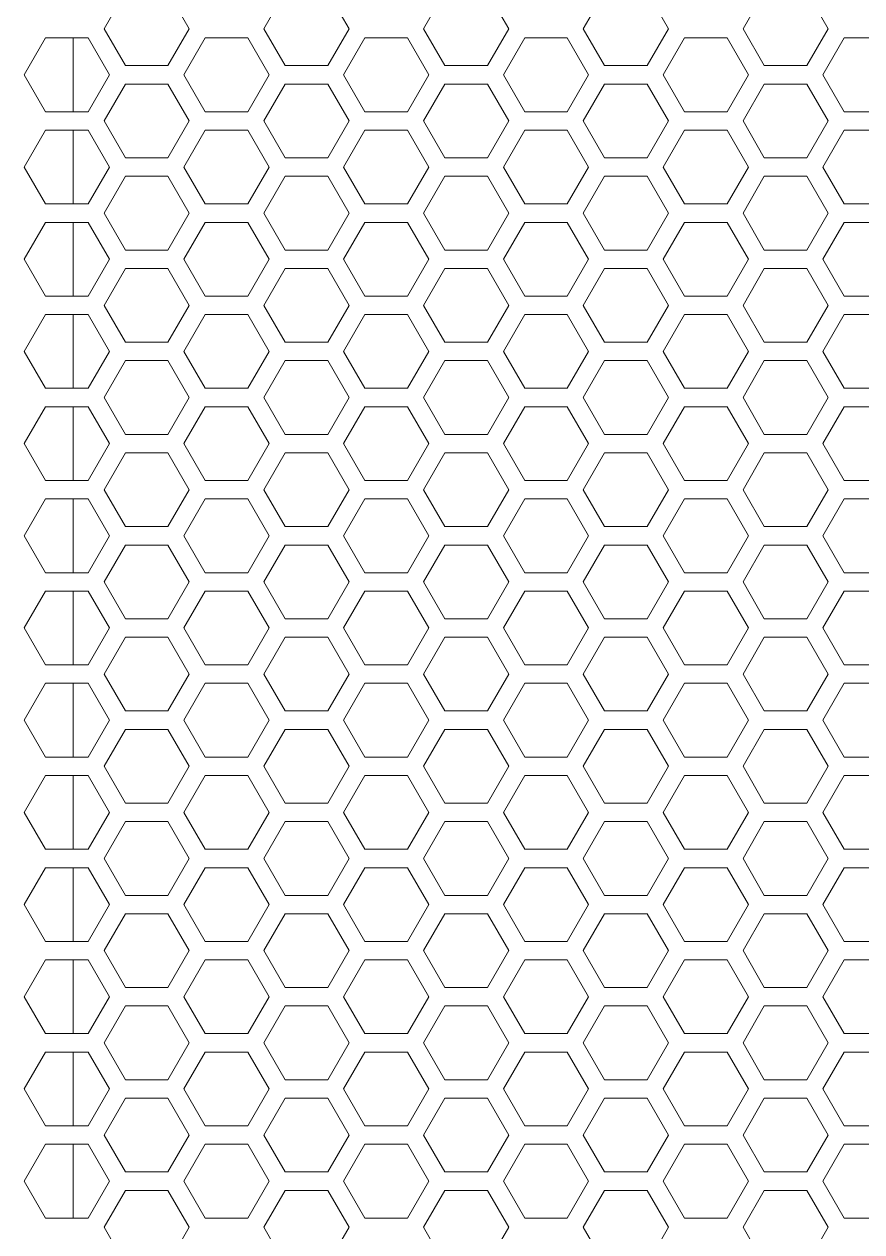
# Model space of a CAD drawing. Header units: millimetres. Extents: x 0 to 62, y -17 to 201.
# Drawn here: x 13.72 to 22.8, y 78.55 to 91.65 of the extents above; entities that cross this region are included whole.
import ezdxf

# ---------------------------------------------------------------- set-up
doc = ezdxf.new("R2010")
doc.units = ezdxf.units.MM

msp = doc.modelspace()

# ---------------------------------------------------------------- linework, layer by layer
at = {"color": 0, "lineweight": 18}
for p, q in [((14.815, 92), (14.584, 91.6)), ((15.508, 91.6), (15.277, 92)), ((16.547, 92), (16.316, 91.6)), ((17.24, 91.6), (17.009, 92)), ((18.279, 92), (18.048, 91.6)), ((18.972, 91.6), (18.741, 92)), ((20.011, 92), (19.78, 91.6)), ((20.704, 91.6), (20.473, 92)), ((21.743, 92), (21.512, 91.6)), ((22.436, 91.6), (22.205, 92)), ((14.584, 91.6), (14.815, 91.2)), ((15.277, 91.2), (15.508, 91.6)), ((16.316, 91.6), (16.547, 91.2)), ((17.009, 91.2), (17.24, 91.6)), ((18.048, 91.6), (18.279, 91.2)), ((18.741, 91.2), (18.972, 91.6)), ((19.78, 91.6), (20.011, 91.2)), ((20.473, 91.2), (20.704, 91.6)), ((21.512, 91.6), (21.743, 91.2)), ((22.205, 91.2), (22.436, 91.6)), ((13.949, 91.5), (13.718, 91.1)), ((14.411, 91.5), (13.949, 91.5)), ((14.25, 91.5), (14.25, 90.7)), ((14.642, 91.1), (14.411, 91.5)), ((15.681, 91.5), (15.45, 91.1)), ((16.143, 91.5), (15.681, 91.5)), ((16.374, 91.1), (16.143, 91.5)), ((17.413, 91.5), (17.182, 91.1)), ((17.875, 91.5), (17.413, 91.5)), ((18.106, 91.1), (17.875, 91.5)), ((19.145, 91.5), (18.914, 91.1)), ((19.607, 91.5), (19.145, 91.5)), ((19.838, 91.1), (19.607, 91.5)), ((20.877, 91.5), (20.646, 91.1)), ((21.339, 91.5), (20.877, 91.5)), ((21.57, 91.1), (21.339, 91.5)), ((22.609, 91.5), (22.378, 91.1)), ((23.071, 91.5), (22.609, 91.5)), ((14.815, 91.2), (15.277, 91.2)), ((16.547, 91.2), (17.009, 91.2)), ((18.279, 91.2), (18.741, 91.2)), ((20.011, 91.2), (20.473, 91.2)), ((21.743, 91.2), (22.205, 91.2)), ((13.718, 91.1), (13.949, 90.7)), ((14.411, 90.7), (14.642, 91.1)), ((15.45, 91.1), (15.681, 90.7)), ((16.143, 90.7), (16.374, 91.1)), ((17.182, 91.1), (17.413, 90.7)), ((17.875, 90.7), (18.106, 91.1)), ((18.914, 91.1), (19.145, 90.7)), ((19.607, 90.7), (19.838, 91.1)), ((20.646, 91.1), (20.877, 90.7)), ((21.339, 90.7), (21.57, 91.1)), ((22.378, 91.1), (22.609, 90.7)), ((14.815, 91), (14.584, 90.6)), ((15.277, 91), (14.815, 91)), ((15.508, 90.6), (15.277, 91)), ((16.547, 91), (16.316, 90.6)), ((17.009, 91), (16.547, 91)), ((17.24, 90.6), (17.009, 91)), ((18.279, 91), (18.048, 90.6)), ((18.741, 91), (18.279, 91)), ((18.972, 90.6), (18.741, 91)), ((20.011, 91), (19.78, 90.6)), ((20.473, 91), (20.011, 91)), ((20.704, 90.6), (20.473, 91)), ((21.743, 91), (21.512, 90.6)), ((22.205, 91), (21.743, 91)), ((22.436, 90.6), (22.205, 91)), ((13.949, 90.7), (14.411, 90.7)), ((15.681, 90.7), (16.143, 90.7)), ((17.413, 90.7), (17.875, 90.7)), ((19.145, 90.7), (19.607, 90.7)), ((20.877, 90.7), (21.339, 90.7)), ((22.609, 90.7), (23.071, 90.7)), ((14.584, 90.6), (14.815, 90.2)), ((15.277, 90.2), (15.508, 90.6)), ((16.316, 90.6), (16.547, 90.2)), ((17.009, 90.2), (17.24, 90.6)), ((18.048, 90.6), (18.279, 90.2)), ((18.741, 90.2), (18.972, 90.6)), ((19.78, 90.6), (20.011, 90.2)), ((20.473, 90.2), (20.704, 90.6)), ((21.512, 90.6), (21.743, 90.2)), ((22.205, 90.2), (22.436, 90.6)), ((13.949, 90.5), (13.718, 90.1)), ((14.411, 90.5), (13.949, 90.5)), ((14.25, 90.5), (14.25, 89.7)), ((14.642, 90.1), (14.411, 90.5)), ((15.681, 90.5), (15.45, 90.1)), ((16.143, 90.5), (15.681, 90.5)), ((16.374, 90.1), (16.143, 90.5)), ((17.413, 90.5), (17.182, 90.1)), ((17.875, 90.5), (17.413, 90.5)), ((18.106, 90.1), (17.875, 90.5)), ((19.145, 90.5), (18.914, 90.1)), ((19.607, 90.5), (19.145, 90.5)), ((19.838, 90.1), (19.607, 90.5)), ((20.877, 90.5), (20.646, 90.1)), ((21.339, 90.5), (20.877, 90.5)), ((21.57, 90.1), (21.339, 90.5)), ((22.609, 90.5), (22.378, 90.1)), ((23.071, 90.5), (22.609, 90.5)), ((14.815, 90.2), (15.277, 90.2)), ((16.547, 90.2), (17.009, 90.2)), ((18.279, 90.2), (18.741, 90.2)), ((20.011, 90.2), (20.473, 90.2)), ((21.743, 90.2), (22.205, 90.2)), ((13.718, 90.1), (13.949, 89.7)), ((14.411, 89.7), (14.642, 90.1)), ((14.815, 90), (14.584, 89.6)), ((15.277, 90), (14.815, 90)), ((15.508, 89.6), (15.277, 90)), ((15.45, 90.1), (15.681, 89.7)), ((16.143, 89.7), (16.374, 90.1)), ((16.547, 90), (16.316, 89.6)), ((17.009, 90), (16.547, 90)), ((17.24, 89.6), (17.009, 90)), ((17.182, 90.1), (17.413, 89.7)), ((17.875, 89.7), (18.106, 90.1)), ((18.279, 90), (18.048, 89.6)), ((18.741, 90), (18.279, 90)), ((18.972, 89.6), (18.741, 90)), ((18.914, 90.1), (19.145, 89.7)), ((19.607, 89.7), (19.838, 90.1)), ((20.011, 90), (19.78, 89.6)), ((20.473, 90), (20.011, 90)), ((20.704, 89.6), (20.473, 90)), ((20.646, 90.1), (20.877, 89.7)), ((21.339, 89.7), (21.57, 90.1)), ((21.743, 90), (21.512, 89.6)), ((22.205, 90), (21.743, 90)), ((22.436, 89.6), (22.205, 90)), ((22.378, 90.1), (22.609, 89.7)), ((13.949, 89.7), (14.411, 89.7)), ((15.681, 89.7), (16.143, 89.7)), ((17.413, 89.7), (17.875, 89.7)), ((19.145, 89.7), (19.607, 89.7)), ((20.877, 89.7), (21.339, 89.7)), ((22.609, 89.7), (23.071, 89.7)), ((13.949, 89.5), (13.718, 89.1)), ((14.411, 89.5), (13.949, 89.5)), ((14.25, 89.5), (14.25, 88.7)), ((14.642, 89.1), (14.411, 89.5)), ((14.584, 89.6), (14.815, 89.2)), ((15.277, 89.2), (15.508, 89.6)), ((15.681, 89.5), (15.45, 89.1)), ((16.143, 89.5), (15.681, 89.5)), ((16.374, 89.1), (16.143, 89.5)), ((16.316, 89.6), (16.547, 89.2)), ((17.009, 89.2), (17.24, 89.6)), ((17.413, 89.5), (17.182, 89.1)), ((17.875, 89.5), (17.413, 89.5)), ((18.106, 89.1), (17.875, 89.5)), ((18.048, 89.6), (18.279, 89.2)), ((18.741, 89.2), (18.972, 89.6)), ((19.145, 89.5), (18.914, 89.1)), ((19.607, 89.5), (19.145, 89.5)), ((19.838, 89.1), (19.607, 89.5)), ((19.78, 89.6), (20.011, 89.2)), ((20.473, 89.2), (20.704, 89.6)), ((20.877, 89.5), (20.646, 89.1)), ((21.339, 89.5), (20.877, 89.5)), ((21.57, 89.1), (21.339, 89.5)), ((21.512, 89.6), (21.743, 89.2)), ((22.205, 89.2), (22.436, 89.6)), ((22.609, 89.5), (22.378, 89.1)), ((23.071, 89.5), (22.609, 89.5)), ((13.718, 89.1), (13.949, 88.7)), ((14.411, 88.7), (14.642, 89.1)), ((14.815, 89.2), (15.277, 89.2)), ((15.45, 89.1), (15.681, 88.7)), ((16.143, 88.7), (16.374, 89.1)), ((16.547, 89.2), (17.009, 89.2)), ((17.182, 89.1), (17.413, 88.7)), ((17.875, 88.7), (18.106, 89.1)), ((18.279, 89.2), (18.741, 89.2)), ((18.914, 89.1), (19.145, 88.7)), ((19.607, 88.7), (19.838, 89.1)), ((20.011, 89.2), (20.473, 89.2)), ((20.646, 89.1), (20.877, 88.7)), ((21.339, 88.7), (21.57, 89.1)), ((21.743, 89.2), (22.205, 89.2)), ((22.378, 89.1), (22.609, 88.7)), ((14.815, 89), (14.584, 88.6)), ((15.277, 89), (14.815, 89)), ((15.508, 88.6), (15.277, 89)), ((16.547, 89), (16.316, 88.6)), ((17.009, 89), (16.547, 89)), ((17.24, 88.6), (17.009, 89)), ((18.279, 89), (18.048, 88.6)), ((18.741, 89), (18.279, 89)), ((18.972, 88.6), (18.741, 89)), ((20.011, 89), (19.78, 88.6)), ((20.473, 89), (20.011, 89)), ((20.704, 88.6), (20.473, 89)), ((21.743, 89), (21.512, 88.6)), ((22.205, 89), (21.743, 89)), ((22.436, 88.6), (22.205, 89)), ((13.949, 88.7), (14.411, 88.7)), ((15.681, 88.7), (16.143, 88.7)), ((17.413, 88.7), (17.875, 88.7)), ((19.145, 88.7), (19.607, 88.7)), ((20.877, 88.7), (21.339, 88.7)), ((22.609, 88.7), (23.071, 88.7)), ((14.584, 88.6), (14.815, 88.2)), ((15.277, 88.2), (15.508, 88.6)), ((16.316, 88.6), (16.547, 88.2)), ((17.009, 88.2), (17.24, 88.6)), ((18.048, 88.6), (18.279, 88.2)), ((18.741, 88.2), (18.972, 88.6)), ((19.78, 88.6), (20.011, 88.2)), ((20.473, 88.2), (20.704, 88.6)), ((21.512, 88.6), (21.743, 88.2)), ((22.205, 88.2), (22.436, 88.6)), ((13.949, 88.5), (13.718, 88.1)), ((14.411, 88.5), (13.949, 88.5)), ((14.25, 88.5), (14.25, 87.7)), ((14.642, 88.1), (14.411, 88.5)), ((15.681, 88.5), (15.45, 88.1)), ((16.143, 88.5), (15.681, 88.5)), ((16.374, 88.1), (16.143, 88.5)), ((17.413, 88.5), (17.182, 88.1)), ((17.875, 88.5), (17.413, 88.5)), ((18.106, 88.1), (17.875, 88.5)), ((19.145, 88.5), (18.914, 88.1)), ((19.607, 88.5), (19.145, 88.5)), ((19.838, 88.1), (19.607, 88.5)), ((20.877, 88.5), (20.646, 88.1)), ((21.339, 88.5), (20.877, 88.5)), ((21.57, 88.1), (21.339, 88.5)), ((22.609, 88.5), (22.378, 88.1)), ((23.071, 88.5), (22.609, 88.5)), ((14.815, 88.2), (15.277, 88.2)), ((16.547, 88.2), (17.009, 88.2)), ((18.279, 88.2), (18.741, 88.2)), ((20.011, 88.2), (20.473, 88.2)), ((21.743, 88.2), (22.205, 88.2)), ((13.718, 88.1), (13.949, 87.7)), ((14.411, 87.7), (14.642, 88.1)), ((15.45, 88.1), (15.681, 87.7)), ((16.143, 87.7), (16.374, 88.1)), ((17.182, 88.1), (17.413, 87.7)), ((17.875, 87.7), (18.106, 88.1)), ((18.914, 88.1), (19.145, 87.7)), ((19.607, 87.7), (19.838, 88.1)), ((20.646, 88.1), (20.877, 87.7)), ((21.339, 87.7), (21.57, 88.1)), ((22.378, 88.1), (22.609, 87.7)), ((14.815, 88), (14.584, 87.6)), ((15.277, 88), (14.815, 88)), ((15.508, 87.6), (15.277, 88)), ((16.547, 88), (16.316, 87.6)), ((17.009, 88), (16.547, 88)), ((17.24, 87.6), (17.009, 88)), ((18.279, 88), (18.048, 87.6)), ((18.741, 88), (18.279, 88)), ((18.972, 87.6), (18.741, 88)), ((20.011, 88), (19.78, 87.6)), ((20.473, 88), (20.011, 88)), ((20.704, 87.6), (20.473, 88)), ((21.743, 88), (21.512, 87.6)), ((22.205, 88), (21.743, 88)), ((22.436, 87.6), (22.205, 88)), ((13.949, 87.7), (14.411, 87.7)), ((15.681, 87.7), (16.143, 87.7)), ((17.413, 87.7), (17.875, 87.7)), ((19.145, 87.7), (19.607, 87.7)), ((20.877, 87.7), (21.339, 87.7)), ((22.609, 87.7), (23.071, 87.7)), ((14.584, 87.6), (14.815, 87.2)), ((15.277, 87.2), (15.508, 87.6)), ((16.316, 87.6), (16.547, 87.2)), ((17.009, 87.2), (17.24, 87.6)), ((18.048, 87.6), (18.279, 87.2)), ((18.741, 87.2), (18.972, 87.6)), ((19.78, 87.6), (20.011, 87.2)), ((20.473, 87.2), (20.704, 87.6)), ((21.512, 87.6), (21.743, 87.2)), ((22.205, 87.2), (22.436, 87.6)), ((13.949, 87.5), (13.718, 87.1)), ((14.411, 87.5), (13.949, 87.5)), ((14.25, 87.5), (14.25, 86.7)), ((14.642, 87.1), (14.411, 87.5)), ((15.681, 87.5), (15.45, 87.1)), ((16.143, 87.5), (15.681, 87.5)), ((16.374, 87.1), (16.143, 87.5)), ((17.413, 87.5), (17.182, 87.1)), ((17.875, 87.5), (17.413, 87.5)), ((18.106, 87.1), (17.875, 87.5)), ((19.145, 87.5), (18.914, 87.1)), ((19.607, 87.5), (19.145, 87.5)), ((19.838, 87.1), (19.607, 87.5)), ((20.877, 87.5), (20.646, 87.1)), ((21.339, 87.5), (20.877, 87.5)), ((21.57, 87.1), (21.339, 87.5)), ((22.609, 87.5), (22.378, 87.1)), ((23.071, 87.5), (22.609, 87.5)), ((14.815, 87.2), (15.277, 87.2)), ((16.547, 87.2), (17.009, 87.2)), ((18.279, 87.2), (18.741, 87.2)), ((20.011, 87.2), (20.473, 87.2)), ((21.743, 87.2), (22.205, 87.2)), ((13.718, 87.1), (13.949, 86.7)), ((14.411, 86.7), (14.642, 87.1)), ((14.815, 87), (14.584, 86.6)), ((15.277, 87), (14.815, 87)), ((15.508, 86.6), (15.277, 87)), ((15.45, 87.1), (15.681, 86.7)), ((16.143, 86.7), (16.374, 87.1)), ((16.547, 87), (16.316, 86.6)), ((17.009, 87), (16.547, 87)), ((17.24, 86.6), (17.009, 87)), ((17.182, 87.1), (17.413, 86.7)), ((17.875, 86.7), (18.106, 87.1)), ((18.279, 87), (18.048, 86.6)), ((18.741, 87), (18.279, 87)), ((18.972, 86.6), (18.741, 87)), ((18.914, 87.1), (19.145, 86.7)), ((19.607, 86.7), (19.838, 87.1)), ((20.011, 87), (19.78, 86.6)), ((20.473, 87), (20.011, 87)), ((20.704, 86.6), (20.473, 87)), ((20.646, 87.1), (20.877, 86.7)), ((21.339, 86.7), (21.57, 87.1)), ((21.743, 87), (21.512, 86.6)), ((22.205, 87), (21.743, 87)), ((22.436, 86.6), (22.205, 87)), ((22.378, 87.1), (22.609, 86.7)), ((13.949, 86.7), (14.411, 86.7)), ((14.584, 86.6), (14.815, 86.2)), ((15.277, 86.2), (15.508, 86.6)), ((15.681, 86.7), (16.143, 86.7)), ((16.316, 86.6), (16.547, 86.2)), ((17.009, 86.2), (17.24, 86.6)), ((17.413, 86.7), (17.875, 86.7)), ((18.048, 86.6), (18.279, 86.2)), ((18.741, 86.2), (18.972, 86.6)), ((19.145, 86.7), (19.607, 86.7)), ((19.78, 86.6), (20.011, 86.2)), ((20.473, 86.2), (20.704, 86.6)), ((20.877, 86.7), (21.339, 86.7)), ((21.512, 86.6), (21.743, 86.2)), ((22.205, 86.2), (22.436, 86.6)), ((22.609, 86.7), (23.071, 86.7)), ((13.949, 86.5), (13.718, 86.1)), ((14.411, 86.5), (13.949, 86.5)), ((14.25, 86.5), (14.25, 85.7)), ((14.642, 86.1), (14.411, 86.5)), ((15.681, 86.5), (15.45, 86.1)), ((16.143, 86.5), (15.681, 86.5)), ((16.374, 86.1), (16.143, 86.5)), ((17.413, 86.5), (17.182, 86.1)), ((17.875, 86.5), (17.413, 86.5)), ((18.106, 86.1), (17.875, 86.5)), ((19.145, 86.5), (18.914, 86.1)), ((19.607, 86.5), (19.145, 86.5)), ((19.838, 86.1), (19.607, 86.5)), ((20.877, 86.5), (20.646, 86.1)), ((21.339, 86.5), (20.877, 86.5)), ((21.57, 86.1), (21.339, 86.5)), ((22.609, 86.5), (22.378, 86.1)), ((23.071, 86.5), (22.609, 86.5)), ((14.815, 86.2), (15.277, 86.2)), ((16.547, 86.2), (17.009, 86.2)), ((18.279, 86.2), (18.741, 86.2)), ((20.011, 86.2), (20.473, 86.2)), ((21.743, 86.2), (22.205, 86.2)), ((13.718, 86.1), (13.949, 85.7)), ((14.411, 85.7), (14.642, 86.1)), ((15.45, 86.1), (15.681, 85.7)), ((16.143, 85.7), (16.374, 86.1)), ((17.182, 86.1), (17.413, 85.7)), ((17.875, 85.7), (18.106, 86.1)), ((18.914, 86.1), (19.145, 85.7)), ((19.607, 85.7), (19.838, 86.1)), ((20.646, 86.1), (20.877, 85.7)), ((21.339, 85.7), (21.57, 86.1)), ((22.378, 86.1), (22.609, 85.7)), ((14.815, 86), (14.584, 85.6)), ((15.277, 86), (14.815, 86)), ((15.508, 85.6), (15.277, 86)), ((16.547, 86), (16.316, 85.6)), ((17.009, 86), (16.547, 86)), ((17.24, 85.6), (17.009, 86)), ((18.279, 86), (18.048, 85.6)), ((18.741, 86), (18.279, 86)), ((18.972, 85.6), (18.741, 86)), ((20.011, 86), (19.78, 85.6)), ((20.473, 86), (20.011, 86)), ((20.704, 85.6), (20.473, 86)), ((21.743, 86), (21.512, 85.6)), ((22.205, 86), (21.743, 86)), ((22.436, 85.6), (22.205, 86)), ((13.949, 85.7), (14.411, 85.7)), ((15.681, 85.7), (16.143, 85.7)), ((17.413, 85.7), (17.875, 85.7)), ((19.145, 85.7), (19.607, 85.7)), ((20.877, 85.7), (21.339, 85.7)), ((22.609, 85.7), (23.071, 85.7)), ((14.584, 85.6), (14.815, 85.2)), ((15.277, 85.2), (15.508, 85.6)), ((16.316, 85.6), (16.547, 85.2)), ((17.009, 85.2), (17.24, 85.6)), ((18.048, 85.6), (18.279, 85.2)), ((18.741, 85.2), (18.972, 85.6)), ((19.78, 85.6), (20.011, 85.2)), ((20.473, 85.2), (20.704, 85.6)), ((21.512, 85.6), (21.743, 85.2)), ((22.205, 85.2), (22.436, 85.6)), ((13.949, 85.5), (13.718, 85.1)), ((14.411, 85.5), (13.949, 85.5)), ((14.25, 85.5), (14.25, 84.7)), ((14.642, 85.1), (14.411, 85.5)), ((15.681, 85.5), (15.45, 85.1)), ((16.143, 85.5), (15.681, 85.5)), ((16.374, 85.1), (16.143, 85.5)), ((17.413, 85.5), (17.182, 85.1)), ((17.875, 85.5), (17.413, 85.5)), ((18.106, 85.1), (17.875, 85.5)), ((19.145, 85.5), (18.914, 85.1)), ((19.607, 85.5), (19.145, 85.5)), ((19.838, 85.1), (19.607, 85.5)), ((20.877, 85.5), (20.646, 85.1)), ((21.339, 85.5), (20.877, 85.5)), ((21.57, 85.1), (21.339, 85.5)), ((22.609, 85.5), (22.378, 85.1)), ((23.071, 85.5), (22.609, 85.5)), ((14.815, 85.2), (15.277, 85.2)), ((16.547, 85.2), (17.009, 85.2)), ((18.279, 85.2), (18.741, 85.2)), ((20.011, 85.2), (20.473, 85.2)), ((21.743, 85.2), (22.205, 85.2)), ((13.718, 85.1), (13.949, 84.7)), ((14.411, 84.7), (14.642, 85.1)), ((15.45, 85.1), (15.681, 84.7)), ((16.143, 84.7), (16.374, 85.1)), ((17.182, 85.1), (17.413, 84.7)), ((17.875, 84.7), (18.106, 85.1)), ((18.914, 85.1), (19.145, 84.7)), ((19.607, 84.7), (19.838, 85.1)), ((20.646, 85.1), (20.877, 84.7)), ((21.339, 84.7), (21.57, 85.1)), ((22.378, 85.1), (22.609, 84.7)), ((14.815, 85), (14.584, 84.6)), ((15.277, 85), (14.815, 85)), ((15.508, 84.6), (15.277, 85)), ((16.547, 85), (16.316, 84.6)), ((17.009, 85), (16.547, 85)), ((17.24, 84.6), (17.009, 85)), ((18.279, 85), (18.048, 84.6)), ((18.741, 85), (18.279, 85)), ((18.972, 84.6), (18.741, 85)), ((20.011, 85), (19.78, 84.6)), ((20.473, 85), (20.011, 85)), ((20.704, 84.6), (20.473, 85)), ((21.743, 85), (21.512, 84.6)), ((22.205, 85), (21.743, 85)), ((22.436, 84.6), (22.205, 85)), ((13.949, 84.7), (14.411, 84.7)), ((15.681, 84.7), (16.143, 84.7)), ((17.413, 84.7), (17.875, 84.7)), ((19.145, 84.7), (19.607, 84.7)), ((20.877, 84.7), (21.339, 84.7)), ((22.609, 84.7), (23.071, 84.7)), ((13.949, 84.5), (13.718, 84.1)), ((14.411, 84.5), (13.949, 84.5)), ((14.25, 84.5), (14.25, 83.7)), ((14.642, 84.1), (14.411, 84.5)), ((14.584, 84.6), (14.815, 84.2)), ((15.277, 84.2), (15.508, 84.6)), ((15.681, 84.5), (15.45, 84.1)), ((16.143, 84.5), (15.681, 84.5)), ((16.374, 84.1), (16.143, 84.5)), ((16.316, 84.6), (16.547, 84.2)), ((17.009, 84.2), (17.24, 84.6)), ((17.413, 84.5), (17.182, 84.1)), ((17.875, 84.5), (17.413, 84.5)), ((18.106, 84.1), (17.875, 84.5)), ((18.048, 84.6), (18.279, 84.2)), ((18.741, 84.2), (18.972, 84.6)), ((19.145, 84.5), (18.914, 84.1)), ((19.607, 84.5), (19.145, 84.5)), ((19.838, 84.1), (19.607, 84.5)), ((19.78, 84.6), (20.011, 84.2)), ((20.473, 84.2), (20.704, 84.6)), ((20.877, 84.5), (20.646, 84.1)), ((21.339, 84.5), (20.877, 84.5)), ((21.57, 84.1), (21.339, 84.5)), ((21.512, 84.6), (21.743, 84.2)), ((22.205, 84.2), (22.436, 84.6)), ((22.609, 84.5), (22.378, 84.1)), ((23.071, 84.5), (22.609, 84.5)), ((14.815, 84.2), (15.277, 84.2)), ((16.547, 84.2), (17.009, 84.2)), ((18.279, 84.2), (18.741, 84.2)), ((20.011, 84.2), (20.473, 84.2)), ((21.743, 84.2), (22.205, 84.2)), ((13.718, 84.1), (13.949, 83.7)), ((14.411, 83.7), (14.642, 84.1)), ((14.815, 84), (14.584, 83.6)), ((15.277, 84), (14.815, 84)), ((15.508, 83.6), (15.277, 84)), ((15.45, 84.1), (15.681, 83.7)), ((16.143, 83.7), (16.374, 84.1)), ((16.547, 84), (16.316, 83.6)), ((17.009, 84), (16.547, 84)), ((17.24, 83.6), (17.009, 84)), ((17.182, 84.1), (17.413, 83.7)), ((17.875, 83.7), (18.106, 84.1)), ((18.279, 84), (18.048, 83.6)), ((18.741, 84), (18.279, 84)), ((18.972, 83.6), (18.741, 84)), ((18.914, 84.1), (19.145, 83.7)), ((19.607, 83.7), (19.838, 84.1)), ((20.011, 84), (19.78, 83.6)), ((20.473, 84), (20.011, 84)), ((20.704, 83.6), (20.473, 84)), ((20.646, 84.1), (20.877, 83.7)), ((21.339, 83.7), (21.57, 84.1)), ((21.743, 84), (21.512, 83.6)), ((22.205, 84), (21.743, 84)), ((22.436, 83.6), (22.205, 84)), ((22.378, 84.1), (22.609, 83.7)), ((13.949, 83.7), (14.411, 83.7)), ((14.584, 83.6), (14.815, 83.2)), ((15.277, 83.2), (15.508, 83.6)), ((15.681, 83.7), (16.143, 83.7)), ((16.316, 83.6), (16.547, 83.2)), ((17.009, 83.2), (17.24, 83.6)), ((17.413, 83.7), (17.875, 83.7)), ((18.048, 83.6), (18.279, 83.2)), ((18.741, 83.2), (18.972, 83.6)), ((19.145, 83.7), (19.607, 83.7)), ((19.78, 83.6), (20.011, 83.2)), ((20.473, 83.2), (20.704, 83.6)), ((20.877, 83.7), (21.339, 83.7)), ((21.512, 83.6), (21.743, 83.2)), ((22.205, 83.2), (22.436, 83.6)), ((22.609, 83.7), (23.071, 83.7)), ((13.949, 83.5), (13.718, 83.1)), ((14.411, 83.5), (13.949, 83.5)), ((14.25, 83.5), (14.25, 82.7)), ((14.642, 83.1), (14.411, 83.5)), ((15.681, 83.5), (15.45, 83.1)), ((16.143, 83.5), (15.681, 83.5)), ((16.374, 83.1), (16.143, 83.5)), ((17.413, 83.5), (17.182, 83.1)), ((17.875, 83.5), (17.413, 83.5)), ((18.106, 83.1), (17.875, 83.5)), ((19.145, 83.5), (18.914, 83.1)), ((19.607, 83.5), (19.145, 83.5)), ((19.838, 83.1), (19.607, 83.5)), ((20.877, 83.5), (20.646, 83.1)), ((21.339, 83.5), (20.877, 83.5)), ((21.57, 83.1), (21.339, 83.5)), ((22.609, 83.5), (22.378, 83.1)), ((23.071, 83.5), (22.609, 83.5)), ((14.815, 83.2), (15.277, 83.2)), ((16.547, 83.2), (17.009, 83.2)), ((18.279, 83.2), (18.741, 83.2)), ((20.011, 83.2), (20.473, 83.2)), ((21.743, 83.2), (22.205, 83.2)), ((13.718, 83.1), (13.949, 82.7)), ((14.411, 82.7), (14.642, 83.1)), ((15.45, 83.1), (15.681, 82.7)), ((16.143, 82.7), (16.374, 83.1)), ((17.182, 83.1), (17.413, 82.7)), ((17.875, 82.7), (18.106, 83.1)), ((18.914, 83.1), (19.145, 82.7)), ((19.607, 82.7), (19.838, 83.1)), ((20.646, 83.1), (20.877, 82.7)), ((21.339, 82.7), (21.57, 83.1)), ((22.378, 83.1), (22.609, 82.7)), ((14.815, 83), (14.584, 82.6)), ((15.277, 83), (14.815, 83)), ((15.508, 82.6), (15.277, 83)), ((16.547, 83), (16.316, 82.6)), ((17.009, 83), (16.547, 83)), ((17.24, 82.6), (17.009, 83)), ((18.279, 83), (18.048, 82.6)), ((18.741, 83), (18.279, 83)), ((18.972, 82.6), (18.741, 83)), ((20.011, 83), (19.78, 82.6)), ((20.473, 83), (20.011, 83)), ((20.704, 82.6), (20.473, 83)), ((21.743, 83), (21.512, 82.6)), ((22.205, 83), (21.743, 83)), ((22.436, 82.6), (22.205, 83)), ((13.949, 82.7), (14.411, 82.7)), ((15.681, 82.7), (16.143, 82.7)), ((17.413, 82.7), (17.875, 82.7)), ((19.145, 82.7), (19.607, 82.7)), ((20.877, 82.7), (21.339, 82.7)), ((22.609, 82.7), (23.071, 82.7)), ((14.584, 82.6), (14.815, 82.2)), ((15.277, 82.2), (15.508, 82.6)), ((16.316, 82.6), (16.547, 82.2)), ((17.009, 82.2), (17.24, 82.6)), ((18.048, 82.6), (18.279, 82.2)), ((18.741, 82.2), (18.972, 82.6)), ((19.78, 82.6), (20.011, 82.2)), ((20.473, 82.2), (20.704, 82.6)), ((21.512, 82.6), (21.743, 82.2)), ((22.205, 82.2), (22.436, 82.6)), ((13.949, 82.5), (13.718, 82.1)), ((14.411, 82.5), (13.949, 82.5)), ((14.25, 82.5), (14.25, 81.7)), ((14.642, 82.1), (14.411, 82.5)), ((15.681, 82.5), (15.45, 82.1)), ((16.143, 82.5), (15.681, 82.5)), ((16.374, 82.1), (16.143, 82.5)), ((17.413, 82.5), (17.182, 82.1)), ((17.875, 82.5), (17.413, 82.5)), ((18.106, 82.1), (17.875, 82.5)), ((19.145, 82.5), (18.914, 82.1)), ((19.607, 82.5), (19.145, 82.5)), ((19.838, 82.1), (19.607, 82.5)), ((20.877, 82.5), (20.646, 82.1)), ((21.339, 82.5), (20.877, 82.5)), ((21.57, 82.1), (21.339, 82.5)), ((22.609, 82.5), (22.378, 82.1)), ((23.071, 82.5), (22.609, 82.5)), ((14.815, 82.2), (15.277, 82.2)), ((16.547, 82.2), (17.009, 82.2)), ((18.279, 82.2), (18.741, 82.2)), ((20.011, 82.2), (20.473, 82.2)), ((21.743, 82.2), (22.205, 82.2)), ((13.718, 82.1), (13.949, 81.7)), ((14.411, 81.7), (14.642, 82.1)), ((15.45, 82.1), (15.681, 81.7)), ((16.143, 81.7), (16.374, 82.1)), ((17.182, 82.1), (17.413, 81.7)), ((17.875, 81.7), (18.106, 82.1)), ((18.914, 82.1), (19.145, 81.7)), ((19.607, 81.7), (19.838, 82.1)), ((20.646, 82.1), (20.877, 81.7)), ((21.339, 81.7), (21.57, 82.1)), ((22.378, 82.1), (22.609, 81.7)), ((14.815, 82), (14.584, 81.6)), ((15.277, 82), (14.815, 82)), ((15.508, 81.6), (15.277, 82)), ((16.547, 82), (16.316, 81.6)), ((17.009, 82), (16.547, 82)), ((17.24, 81.6), (17.009, 82)), ((18.279, 82), (18.048, 81.6)), ((18.741, 82), (18.279, 82)), ((18.972, 81.6), (18.741, 82)), ((20.011, 82), (19.78, 81.6)), ((20.473, 82), (20.011, 82)), ((20.704, 81.6), (20.473, 82)), ((21.743, 82), (21.512, 81.6)), ((22.205, 82), (21.743, 82)), ((22.436, 81.6), (22.205, 82)), ((13.949, 81.7), (14.411, 81.7)), ((15.681, 81.7), (16.143, 81.7)), ((17.413, 81.7), (17.875, 81.7)), ((19.145, 81.7), (19.607, 81.7)), ((20.877, 81.7), (21.339, 81.7)), ((22.609, 81.7), (23.071, 81.7)), ((13.949, 81.5), (13.718, 81.1)), ((14.411, 81.5), (13.949, 81.5)), ((14.25, 81.5), (14.25, 80.7)), ((14.642, 81.1), (14.411, 81.5)), ((14.584, 81.6), (14.815, 81.2)), ((15.277, 81.2), (15.508, 81.6)), ((15.681, 81.5), (15.45, 81.1)), ((16.143, 81.5), (15.681, 81.5)), ((16.374, 81.1), (16.143, 81.5)), ((16.316, 81.6), (16.547, 81.2)), ((17.009, 81.2), (17.24, 81.6)), ((17.413, 81.5), (17.182, 81.1)), ((17.875, 81.5), (17.413, 81.5)), ((18.106, 81.1), (17.875, 81.5)), ((18.048, 81.6), (18.279, 81.2)), ((18.741, 81.2), (18.972, 81.6)), ((19.145, 81.5), (18.914, 81.1)), ((19.607, 81.5), (19.145, 81.5)), ((19.838, 81.1), (19.607, 81.5)), ((19.78, 81.6), (20.011, 81.2)), ((20.473, 81.2), (20.704, 81.6)), ((20.877, 81.5), (20.646, 81.1)), ((21.339, 81.5), (20.877, 81.5)), ((21.57, 81.1), (21.339, 81.5)), ((21.512, 81.6), (21.743, 81.2)), ((22.205, 81.2), (22.436, 81.6)), ((22.609, 81.5), (22.378, 81.1)), ((23.071, 81.5), (22.609, 81.5)), ((13.718, 81.1), (13.949, 80.7)), ((14.411, 80.7), (14.642, 81.1)), ((14.815, 81.2), (15.277, 81.2)), ((15.45, 81.1), (15.681, 80.7)), ((16.143, 80.7), (16.374, 81.1)), ((16.547, 81.2), (17.009, 81.2)), ((17.182, 81.1), (17.413, 80.7)), ((17.875, 80.7), (18.106, 81.1)), ((18.279, 81.2), (18.741, 81.2)), ((18.914, 81.1), (19.145, 80.7)), ((19.607, 80.7), (19.838, 81.1)), ((20.011, 81.2), (20.473, 81.2)), ((20.646, 81.1), (20.877, 80.7)), ((21.339, 80.7), (21.57, 81.1)), ((21.743, 81.2), (22.205, 81.2)), ((22.378, 81.1), (22.609, 80.7)), ((14.815, 81), (14.584, 80.6)), ((15.277, 81), (14.815, 81)), ((15.508, 80.6), (15.277, 81)), ((16.547, 81), (16.316, 80.6)), ((17.009, 81), (16.547, 81)), ((17.24, 80.6), (17.009, 81)), ((18.279, 81), (18.048, 80.6)), ((18.741, 81), (18.279, 81)), ((18.972, 80.6), (18.741, 81)), ((20.011, 81), (19.78, 80.6)), ((20.473, 81), (20.011, 81)), ((20.704, 80.6), (20.473, 81)), ((21.743, 81), (21.512, 80.6)), ((22.205, 81), (21.743, 81)), ((22.436, 80.6), (22.205, 81)), ((13.949, 80.7), (14.411, 80.7)), ((15.681, 80.7), (16.143, 80.7)), ((17.413, 80.7), (17.875, 80.7)), ((19.145, 80.7), (19.607, 80.7)), ((20.877, 80.7), (21.339, 80.7)), ((22.609, 80.7), (23.071, 80.7)), ((14.584, 80.6), (14.815, 80.2)), ((15.277, 80.2), (15.508, 80.6)), ((16.316, 80.6), (16.547, 80.2)), ((17.009, 80.2), (17.24, 80.6)), ((18.048, 80.6), (18.279, 80.2)), ((18.741, 80.2), (18.972, 80.6)), ((19.78, 80.6), (20.011, 80.2)), ((20.473, 80.2), (20.704, 80.6)), ((21.512, 80.6), (21.743, 80.2)), ((22.205, 80.2), (22.436, 80.6)), ((13.949, 80.5), (13.718, 80.1)), ((14.411, 80.5), (13.949, 80.5)), ((14.25, 80.5), (14.25, 79.7)), ((14.642, 80.1), (14.411, 80.5)), ((15.681, 80.5), (15.45, 80.1)), ((16.143, 80.5), (15.681, 80.5)), ((16.374, 80.1), (16.143, 80.5)), ((17.413, 80.5), (17.182, 80.1)), ((17.875, 80.5), (17.413, 80.5)), ((18.106, 80.1), (17.875, 80.5)), ((19.145, 80.5), (18.914, 80.1)), ((19.607, 80.5), (19.145, 80.5)), ((19.838, 80.1), (19.607, 80.5)), ((20.877, 80.5), (20.646, 80.1)), ((21.339, 80.5), (20.877, 80.5)), ((21.57, 80.1), (21.339, 80.5)), ((22.609, 80.5), (22.378, 80.1)), ((23.071, 80.5), (22.609, 80.5)), ((14.815, 80.2), (15.277, 80.2)), ((16.547, 80.2), (17.009, 80.2)), ((18.279, 80.2), (18.741, 80.2)), ((20.011, 80.2), (20.473, 80.2)), ((21.743, 80.2), (22.205, 80.2)), ((13.718, 80.1), (13.949, 79.7)), ((14.411, 79.7), (14.642, 80.1)), ((15.45, 80.1), (15.681, 79.7)), ((16.143, 79.7), (16.374, 80.1)), ((17.182, 80.1), (17.413, 79.7)), ((17.875, 79.7), (18.106, 80.1)), ((18.914, 80.1), (19.145, 79.7)), ((19.607, 79.7), (19.838, 80.1)), ((20.646, 80.1), (20.877, 79.7)), ((21.339, 79.7), (21.57, 80.1)), ((22.378, 80.1), (22.609, 79.7)), ((14.815, 80), (14.584, 79.6)), ((15.277, 80), (14.815, 80)), ((15.508, 79.6), (15.277, 80)), ((16.547, 80), (16.316, 79.6)), ((17.009, 80), (16.547, 80)), ((17.24, 79.6), (17.009, 80)), ((18.279, 80), (18.048, 79.6)), ((18.741, 80), (18.279, 80)), ((18.972, 79.6), (18.741, 80)), ((20.011, 80), (19.78, 79.6)), ((20.473, 80), (20.011, 80)), ((20.704, 79.6), (20.473, 80)), ((21.743, 80), (21.512, 79.6)), ((22.205, 80), (21.743, 80)), ((22.436, 79.6), (22.205, 80)), ((13.949, 79.7), (14.411, 79.7)), ((15.681, 79.7), (16.143, 79.7)), ((17.413, 79.7), (17.875, 79.7)), ((19.145, 79.7), (19.607, 79.7)), ((20.877, 79.7), (21.339, 79.7)), ((22.609, 79.7), (23.071, 79.7)), ((14.584, 79.6), (14.815, 79.2)), ((15.277, 79.2), (15.508, 79.6)), ((16.316, 79.6), (16.547, 79.2)), ((17.009, 79.2), (17.24, 79.6)), ((18.048, 79.6), (18.279, 79.2)), ((18.741, 79.2), (18.972, 79.6)), ((19.78, 79.6), (20.011, 79.2)), ((20.473, 79.2), (20.704, 79.6)), ((21.512, 79.6), (21.743, 79.2)), ((22.205, 79.2), (22.436, 79.6)), ((13.949, 79.5), (13.718, 79.1)), ((14.411, 79.5), (13.949, 79.5)), ((14.25, 79.5), (14.25, 78.7)), ((14.642, 79.1), (14.411, 79.5)), ((15.681, 79.5), (15.45, 79.1)), ((16.143, 79.5), (15.681, 79.5)), ((16.374, 79.1), (16.143, 79.5)), ((17.413, 79.5), (17.182, 79.1)), ((17.875, 79.5), (17.413, 79.5)), ((18.106, 79.1), (17.875, 79.5)), ((19.145, 79.5), (18.914, 79.1)), ((19.607, 79.5), (19.145, 79.5)), ((19.838, 79.1), (19.607, 79.5)), ((20.877, 79.5), (20.646, 79.1)), ((21.339, 79.5), (20.877, 79.5)), ((21.57, 79.1), (21.339, 79.5)), ((22.609, 79.5), (22.378, 79.1)), ((23.071, 79.5), (22.609, 79.5)), ((14.815, 79.2), (15.277, 79.2)), ((16.547, 79.2), (17.009, 79.2)), ((18.279, 79.2), (18.741, 79.2)), ((20.011, 79.2), (20.473, 79.2)), ((21.743, 79.2), (22.205, 79.2)), ((13.718, 79.1), (13.949, 78.7)), ((14.411, 78.7), (14.642, 79.1)), ((14.815, 79), (14.584, 78.6)), ((15.277, 79), (14.815, 79)), ((15.508, 78.6), (15.277, 79)), ((15.45, 79.1), (15.681, 78.7)), ((16.143, 78.7), (16.374, 79.1)), ((16.547, 79), (16.316, 78.6)), ((17.009, 79), (16.547, 79)), ((17.24, 78.6), (17.009, 79)), ((17.182, 79.1), (17.413, 78.7)), ((17.875, 78.7), (18.106, 79.1)), ((18.279, 79), (18.048, 78.6)), ((18.741, 79), (18.279, 79)), ((18.972, 78.6), (18.741, 79)), ((18.914, 79.1), (19.145, 78.7)), ((19.607, 78.7), (19.838, 79.1)), ((20.011, 79), (19.78, 78.6)), ((20.473, 79), (20.011, 79)), ((20.704, 78.6), (20.473, 79)), ((20.646, 79.1), (20.877, 78.7)), ((21.339, 78.7), (21.57, 79.1)), ((21.743, 79), (21.512, 78.6)), ((22.205, 79), (21.743, 79)), ((22.436, 78.6), (22.205, 79)), ((22.378, 79.1), (22.609, 78.7)), ((13.949, 78.7), (14.411, 78.7)), ((14.584, 78.6), (14.815, 78.2)), ((15.277, 78.2), (15.508, 78.6)), ((15.681, 78.7), (16.143, 78.7)), ((16.316, 78.6), (16.547, 78.2)), ((17.009, 78.2), (17.24, 78.6)), ((17.413, 78.7), (17.875, 78.7)), ((18.048, 78.6), (18.279, 78.2)), ((18.741, 78.2), (18.972, 78.6)), ((19.145, 78.7), (19.607, 78.7)), ((19.78, 78.6), (20.011, 78.2)), ((20.473, 78.2), (20.704, 78.6)), ((20.877, 78.7), (21.339, 78.7)), ((21.512, 78.6), (21.743, 78.2)), ((22.205, 78.2), (22.436, 78.6)), ((22.609, 78.7), (23.071, 78.7))]:
    msp.add_line(p, q, dxfattribs=at)

doc.saveas('drawing.dxf')
